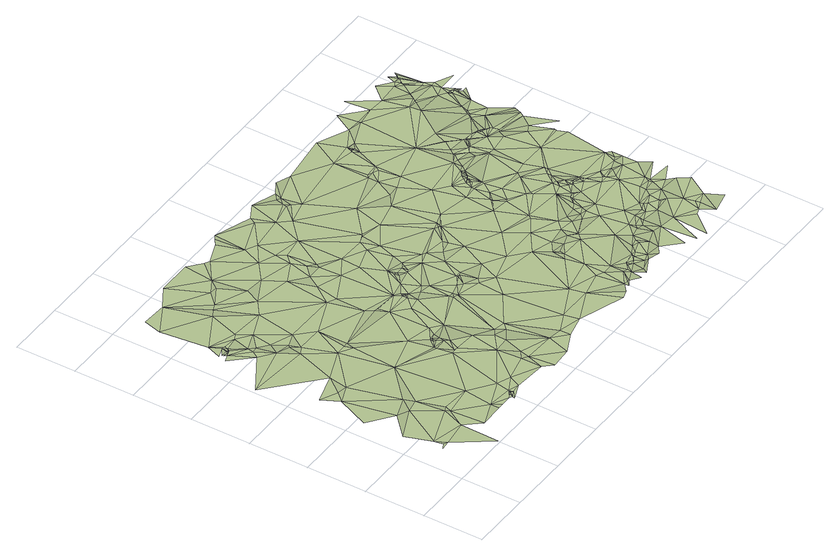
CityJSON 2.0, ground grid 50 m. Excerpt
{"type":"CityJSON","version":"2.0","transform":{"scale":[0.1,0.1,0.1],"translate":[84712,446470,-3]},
"CityObjects":{
"terrain1":{"type":"TINRelief","geometry":[{"type":"CompositeSurface","lod":"1","boundaries":[[[0,1,2]],[[0,2,3]],[[4,3,2]],[[5,6,3]],[[7,4,2]],[[5,8,6]],[[8,9,10]],[[11,3,4]],[[11,5,3]],[[9,12,13]],[[14,9,8]],[[14,8,5]],[[15,16,4]],[[16,11,4]],[[9,17,12]],[[18,13,12]],[[19,5,11]],[[14,17,9]],[[19,14,5]],[[20,11,16]],[[19,11,20]],[[15,21,16]],[[18,12,17]],[[15,22,21]],[[23,24,18]],[[25,20,16]],[[26,24,27]],[[19,20,25]],[[25,16,21]],[[23,27,24]],[[26,28,29]],[[30,14,19]],[[30,17,14]],[[31,28,32]],[[22,33,21]],[[34,32,35]],[[28,36,32]],[[37,38,39]],[[34,35,39]],[[32,36,35]],[[40,18,17]],[[26,41,28]],[[33,42,21]],[[35,36,43]],[[35,43,39]],[[44,36,28]],[[30,19,25]],[[36,45,43]],[[44,28,41]],[[39,43,45]],[[37,39,46]],[[39,45,46]],[[44,45,36]],[[26,27,41]],[[42,47,21]],[[48,37,46]],[[25,21,49]],[[44,41,50]],[[30,40,17]],[[27,50,41]],[[48,46,45]],[[40,23,18]],[[48,45,44]],[[42,51,52]],[[21,47,49]],[[42,52,47]],[[53,50,27]],[[54,37,48]],[[51,55,52]],[[56,57,51]],[[23,58,27]],[[52,55,47]],[[59,44,50]],[[51,57,55]],[[53,27,60]],[[61,62,37]],[[55,57,47]],[[58,60,27]],[[59,48,44]],[[63,57,56]],[[23,64,58]],[[53,59,50]],[[40,64,23]],[[63,47,57]],[[58,64,60]],[[61,37,54]],[[59,54,48]],[[62,65,66]],[[67,49,47]],[[30,25,68]],[[63,67,47]],[[30,69,40]],[[70,53,60]],[[68,25,49]],[[70,60,64]],[[70,59,53]],[[40,69,71]],[[61,65,62]],[[40,72,64]],[[40,71,72]],[[59,73,54]],[[71,69,74]],[[70,64,72]],[[30,75,69]],[[63,76,67]],[[70,73,59]],[[71,74,72]],[[61,54,73]],[[67,77,49]],[[30,68,78]],[[30,78,79]],[[69,75,74]],[[30,79,75]],[[61,80,65]],[[68,49,77]],[[61,73,80]],[[81,65,80]],[[76,82,67]],[[68,83,78]],[[67,82,77]],[[68,84,83]],[[81,85,65]],[[70,72,86]],[[74,87,72]],[[79,78,88]],[[78,83,88]],[[79,89,75]],[[68,77,84]],[[80,73,90]],[[81,80,90]],[[91,65,85]],[[70,86,73]],[[79,92,89]],[[79,93,92]],[[94,83,84]],[[76,95,96]],[[76,96,82]],[[79,88,93]],[[74,75,97]],[[94,88,83]],[[89,92,98]],[[92,93,98]],[[99,93,88]],[[99,98,93]],[[100,82,96]],[[100,77,82]],[[75,89,101]],[[99,88,94]],[[89,98,102]],[[103,84,77]],[[99,102,98]],[[103,94,84]],[[81,104,85]],[[105,96,95]],[[81,90,106]],[[101,89,102]],[[74,107,87]],[[86,90,73]],[[108,77,100]],[[81,106,104]],[[74,97,107]],[[99,94,109]],[[72,87,86]],[[99,109,102]],[[91,85,110]],[[75,101,97]],[[103,77,111]],[[112,100,96]],[[111,77,108]],[[103,109,94]],[[101,102,109]],[[85,104,110]],[[105,112,96]],[[112,108,100]],[[110,104,106]],[[91,110,113]],[[90,114,106]],[[115,103,111]],[[115,109,103]],[[116,111,108]],[[86,117,90]],[[101,109,118]],[[86,87,119]],[[101,118,97]],[[110,106,114]],[[107,97,120]],[[116,108,112]],[[115,111,116]],[[90,117,114]],[[121,112,105]],[[86,119,122]],[[107,123,87]],[[123,119,87]],[[124,115,116]],[[107,120,123]],[[124,116,112]],[[120,97,123]],[[113,110,125]],[[86,122,117]],[[109,126,118]],[[127,97,118]],[[115,128,109]],[[124,112,129]],[[121,129,112]],[[125,110,130]],[[110,114,131]],[[132,123,97]],[[132,97,127]],[[110,131,130]],[[109,133,126]],[[134,122,119]],[[124,135,115]],[[126,127,118]],[[117,122,136]],[[123,134,119]],[[114,117,137]],[[109,128,133]],[[124,129,138]],[[121,139,129]],[[132,127,140]],[[141,123,132]],[[126,142,127]],[[115,135,128]],[[132,140,143]],[[142,140,127]],[[134,136,122]],[[141,132,143]],[[142,143,140]],[[137,117,136]],[[114,137,131]],[[141,143,142]],[[126,144,142]],[[141,145,123]],[[126,133,144]],[[129,139,138]],[[141,142,145]],[[124,138,146]],[[130,131,147]],[[124,146,135]],[[134,148,136]],[[142,144,149]],[[137,136,150]],[[150,136,148]],[[133,128,151]],[[123,152,134]],[[145,142,149]],[[151,128,135]],[[144,133,153]],[[130,147,154]],[[145,155,123]],[[153,133,151]],[[131,137,156]],[[149,144,153]],[[150,148,157]],[[123,155,152]],[[137,150,158]],[[151,135,159]],[[160,147,131]],[[160,131,156]],[[153,151,159]],[[150,157,158]],[[156,137,158]],[[134,161,148]],[[145,149,162]],[[145,163,164]],[[154,147,165]],[[161,157,148]],[[145,164,155]],[[135,166,159]],[[152,161,134]],[[145,162,163]],[[139,167,138]],[[146,168,135]],[[168,166,135]],[[164,163,169]],[[170,165,147]],[[164,169,155]],[[149,153,171]],[[153,159,172]],[[169,163,162]],[[146,138,173]],[[174,158,157]],[[156,158,174]],[[169,175,155]],[[176,159,166]],[[169,162,175]],[[160,156,174]],[[149,171,162]],[[161,174,157]],[[175,162,177]],[[176,172,159]],[[168,178,166]],[[153,172,171]],[[179,168,146]],[[152,155,180]],[[175,181,155]],[[176,166,182]],[[175,177,183]],[[138,167,173]],[[184,147,160]],[[152,180,161]],[[166,178,182]],[[185,167,139]],[[170,147,184]],[[162,171,177]],[[176,182,172]],[[175,183,181]],[[181,186,155]],[[179,146,173]],[[179,178,168]],[[183,177,171]],[[187,172,182]],[[187,182,178]],[[180,155,186]],[[181,183,171]],[[161,188,174]],[[189,172,187]],[[190,160,174]],[[171,172,189]],[[180,188,161]],[[187,178,191]],[[179,191,178]],[[181,171,192]],[[181,192,186]],[[184,160,190]],[[170,184,193]],[[180,186,194]],[[189,187,191]],[[185,195,167]],[[171,189,196]],[[186,192,194]],[[171,196,192]],[[180,194,188]],[[197,173,167]],[[174,188,198]],[[199,167,195]],[[200,190,174]],[[201,196,189]],[[179,202,191]],[[179,173,203]],[[194,204,188]],[[200,174,198]],[[193,184,190]],[[199,197,167]],[[189,191,205]],[[188,204,198]],[[201,189,205]],[[206,173,197]],[[201,207,196]],[[208,193,190]],[[179,203,202]],[[194,192,209]],[[194,210,204]],[[196,209,192]],[[199,211,212]],[[202,205,191]],[[199,213,197]],[[214,173,206]],[[212,211,215]],[[200,216,190]],[[210,198,204]],[[201,205,217]],[[214,203,173]],[[201,217,207]],[[199,212,218]],[[199,218,213]],[[208,190,219]],[[206,197,213]],[[196,207,209]],[[212,215,218]],[[194,209,210]],[[190,216,219]],[[200,198,220]],[[215,221,222]],[[200,223,216]],[[215,222,218]],[[206,213,224]],[[218,224,213]],[[200,225,223]],[[205,226,217]],[[217,226,207]],[[210,220,198]],[[227,205,202]],[[208,219,228]],[[218,222,229]],[[218,229,224]],[[214,206,230]],[[200,220,225]],[[219,216,223]],[[231,203,214]],[[209,207,232]],[[231,214,230]],[[233,222,234]],[[229,222,235]],[[232,207,226]],[[236,224,229]],[[208,228,237]],[[238,202,203]],[[239,219,223]],[[228,219,239]],[[225,239,223]],[[231,230,240]],[[236,229,235]],[[233,241,222]],[[227,226,205]],[[235,222,241]],[[209,242,210]],[[243,203,231]],[[244,206,224]],[[236,235,245]],[[237,228,239]],[[246,233,234]],[[230,206,244]],[[235,241,245]],[[209,232,242]],[[232,226,247]],[[248,240,230]],[[248,231,240]],[[238,227,202]],[[249,224,236]],[[242,232,247]],[[236,245,250]],[[233,251,241]],[[210,252,220]],[[245,241,250]],[[242,252,210]],[[243,231,248]],[[238,203,243]],[[246,251,233]],[[251,250,241]],[[249,236,250]],[[253,247,226]],[[254,237,239]],[[248,230,244]],[[253,242,247]],[[225,255,239]],[[256,250,251]],[[249,250,256]],[[243,248,257]],[[246,258,251]],[[259,224,249]],[[256,251,258]],[[253,252,242]],[[249,256,260]],[[244,224,259]],[[261,226,227]],[[256,258,260]],[[248,244,257]],[[246,262,258]],[[263,225,220]],[[254,239,255]],[[238,243,264]],[[220,252,265]],[[261,253,226]],[[249,260,266]],[[243,257,264]],[[238,267,227]],[[257,244,268]],[[269,260,258]],[[262,270,258]],[[259,249,266]],[[257,268,271]],[[269,266,260]],[[264,257,271]],[[244,259,268]],[[272,227,267]],[[273,220,265]],[[274,238,264]],[[275,252,253]],[[272,261,227]],[[270,276,258]],[[269,258,276]],[[277,255,225]],[[274,267,238]],[[269,278,266]],[[279,265,252]],[[280,264,271]],[[281,266,278]],[[259,266,281]],[[263,220,273]],[[282,271,268]],[[261,283,253]],[[269,276,278]],[[277,225,263]],[[280,274,264]],[[275,279,252]],[[281,278,276]],[[274,272,267]],[[275,253,283]],[[280,271,282]],[[284,268,259]],[[270,285,276]],[[273,265,279]],[[259,281,286]],[[287,274,280]],[[281,276,285]],[[288,261,272]],[[284,282,268]],[[289,290,270]],[[291,283,261]],[[291,261,292]],[[288,292,261]],[[281,285,293]],[[290,285,270]],[[286,281,293]],[[294,287,280]],[[284,259,286]],[[294,280,282]],[[273,279,295]],[[275,295,279]],[[274,296,272]],[[263,273,297]],[[286,293,298]],[[275,283,299]],[[288,300,292]],[[301,293,285]],[[302,288,272]],[[263,297,303]],[[291,304,283]],[[301,298,293]],[[291,292,305]],[[287,296,274]],[[294,306,287]],[[294,282,307]],[[277,263,303]],[[284,307,282]],[[300,305,292]],[[273,308,297]],[[290,301,285]],[[273,295,308]],[[309,299,283]],[[309,283,304]],[[291,305,304]],[[310,286,298]],[[302,300,288]],[[311,298,301]],[[312,255,277]],[[302,272,313]],[[303,297,314]],[[294,315,306]],[[294,307,315]],[[316,284,286]],[[317,301,290]],[[277,303,314]],[[287,306,296]],[[296,313,272]],[[318,305,300]],[[319,320,290]],[[310,298,311]],[[317,311,301]],[[297,308,314]],[[321,307,284]],[[295,314,308]],[[316,286,310]],[[322,299,309]],[[306,315,323]],[[318,300,302]],[[304,305,324]],[[321,315,307]],[[325,309,304]],[[326,299,322]],[[321,284,316]],[[327,275,299]],[[322,309,328]],[[327,295,275]],[[318,324,305]],[[306,323,296]],[[329,328,309]],[[330,323,315]],[[325,304,324]],[[317,290,331]],[[325,329,309]],[[317,332,311]],[[333,299,326]],[[302,313,334]],[[277,314,335]],[[332,310,311]],[[321,330,315]],[[322,328,336]],[[326,322,337]],[[329,336,328]],[[338,323,330]],[[316,310,339]],[[331,290,320]],[[322,336,337]],[[338,296,323]],[[340,299,333]],[[325,336,329]],[[339,310,332]],[[333,326,337]],[[341,342,320]],[[317,331,332]],[[325,343,336]],[[318,302,344]],[[343,337,336]],[[277,335,345]],[[344,302,334]],[[343,333,337]],[[346,338,330]],[[347,314,295]],[[348,334,313]],[[321,349,330]],[[350,335,314]],[[351,296,338]],[[312,277,345]],[[343,352,333]],[[316,339,353]],[[327,299,340]],[[348,313,296]],[[318,354,324]],[[351,338,346]],[[340,333,352]],[[325,355,343]],[[343,356,352]],[[346,330,349]],[[354,325,324]],[[339,332,357]],[[340,352,356]],[[351,358,296]],[[351,346,349]],[[343,355,356]],[[350,359,335]],[[332,331,360]],[[361,335,359]],[[355,340,356]],[[348,344,334]],[[339,357,353]],[[361,362,335]],[[350,363,359]],[[345,335,362]],[[358,348,296]],[[361,359,363]],[[350,314,347]],[[332,360,357]],[[318,344,354]],[[342,364,320]],[[361,363,362]],[[327,347,295]],[[321,316,365]],[[331,320,366]],[[351,349,367]],[[351,368,358]],[[355,369,340]],[[321,370,349]],[[350,371,363]],[[362,363,371]],[[345,362,371]],[[327,340,369]],[[351,367,368]],[[365,316,353]],[[331,372,360]],[[373,348,358]],[[358,368,374]],[[373,358,374]],[[320,364,375]],[[376,355,325]],[[353,357,377]],[[331,378,372]],[[331,366,378]],[[357,360,377]],[[379,367,349]],[[320,375,366]],[[380,368,367]],[[381,374,368]],[[350,347,371]],[[381,373,374]],[[376,325,354]],[[382,344,348]],[[381,368,380]],[[327,369,383]],[[384,348,373]],[[312,345,385]],[[386,369,355]],[[380,367,387]],[[360,372,377]],[[387,367,388]],[[381,380,387]],[[381,384,373]],[[379,349,370]],[[321,365,370]],[[379,388,367]],[[385,345,371]],[[372,378,366]],[[382,348,384]],[[389,354,344]],[[353,377,390]],[[327,383,391]],[[392,387,388]],[[393,394,364]],[[386,383,369]],[[379,392,388]],[[381,387,395]],[[396,364,394]],[[389,344,382]],[[397,353,390]],[[381,395,384]],[[375,364,396]],[[327,398,347]],[[327,391,398]],[[392,395,387]],[[379,399,392]],[[365,353,397]],[[376,386,355]],[[379,400,399]],[[372,366,401]],[[379,370,400]],[[392,399,395]],[[377,372,401]],[[382,384,402]],[[400,395,399]],[[402,384,395]],[[403,354,389]],[[404,391,383]],[[366,375,401]],[[403,376,354]],[[389,382,402]],[[393,405,394]],[[400,370,406]],[[404,383,386]],[[377,401,390]],[[407,371,347]],[[347,398,408]],[[396,394,405]],[[404,398,391]],[[375,396,405]],[[400,409,395]],[[370,410,406]],[[370,365,410]],[[407,385,371]],[[400,406,409]],[[411,347,408]],[[397,390,412]],[[413,408,398]],[[406,410,414]],[[404,386,415]],[[413,398,404]],[[376,415,386]],[[416,405,393]],[[417,390,401]],[[406,414,409]],[[410,365,418]],[[365,397,419]],[[420,347,411]],[[403,421,376]],[[412,390,417]],[[375,422,401]],[[404,415,423]],[[413,404,423]],[[414,410,424]],[[376,421,415]],[[397,412,419]],[[410,418,425]],[[420,426,347]],[[389,402,427]],[[414,424,409]],[[403,389,427]],[[375,405,428]],[[421,423,415]],[[413,429,408]],[[402,395,430]],[[411,408,429]],[[417,401,431]],[[410,425,424]],[[407,432,385]],[[412,417,433]],[[413,423,434]],[[365,435,418]],[[419,412,433]],[[436,385,432]],[[403,427,421]],[[409,430,395]],[[433,417,431]],[[401,422,431]],[[365,419,435]],[[420,411,437]],[[375,428,422]],[[413,434,438]],[[413,438,429]],[[425,418,435]],[[423,439,434]],[[411,429,437]],[[440,423,421]],[[409,424,441]],[[420,437,426]],[[424,425,435]],[[434,439,438]],[[440,439,423]],[[442,407,347]],[[443,429,438]],[[443,437,429]],[[444,347,426]],[[443,438,439]],[[402,430,427]],[[419,433,445]],[[443,439,446]],[[447,432,407]],[[424,435,441]],[[448,433,431]],[[449,426,437]],[[436,432,447]],[[449,437,443]],[[409,441,430]],[[440,446,439]],[[435,419,450]],[[427,451,421]],[[440,421,451]],[[443,446,452]],[[449,443,452]],[[440,453,446]],[[453,452,446]],[[450,419,445]],[[441,435,454]],[[449,452,453]],[[444,442,347]],[[440,455,453]],[[435,450,454]],[[449,453,456]],[[441,457,430]],[[441,454,457]],[[447,407,442]],[[453,455,456]],[[458,455,440]],[[440,451,459]],[[449,460,426]],[[461,456,455]],[[427,462,451]],[[458,440,463]],[[458,461,455]],[[461,464,456]],[[440,459,465]],[[440,466,463]],[[440,465,466]],[[467,430,457]],[[467,457,454]],[[458,464,461]],[[449,456,460]],[[458,463,464]],[[427,430,468]],[[451,462,459]],[[444,426,469]],[[456,464,460]],[[470,447,471]],[[426,460,469]],[[427,472,462]],[[447,442,471]],[[463,473,464]],[[427,468,474]],[[427,474,472]],[[463,466,473]],[[459,462,475]],[[465,459,476]],[[464,473,460]],[[466,465,477]],[[444,478,442]],[[462,472,475]],[[459,475,476]],[[471,442,479]],[[480,469,460]],[[480,460,473]],[[442,478,481]],[[444,469,482]],[[466,477,473]],[[442,481,479]],[[480,483,469]],[[465,476,477]],[[444,484,478]],[[471,479,485]],[[469,483,482]],[[480,473,486]],[[480,486,483]],[[444,482,484]],[[487,476,475]],[[481,485,479]],[[471,485,488]],[[489,471,488]],[[478,484,481]],[[490,473,477]],[[491,482,483]],[[492,486,473]],[[491,483,486]],[[492,473,490]],[[481,493,485]],[[494,484,482]],[[481,484,493]],[[488,485,495]],[[491,496,482]],[[489,488,497]],[[494,482,496]],[[495,485,498]],[[488,495,499]],[[488,499,497]],[[500,484,494]],[[498,485,493]],[[494,496,501]],[[499,495,502]],[[494,501,503]],[[491,504,496]],[[501,496,503]],[[493,484,500]],[[495,498,502]],[[500,494,503]],[[491,505,504]],[[506,497,499]],[[503,496,507]],[[506,499,502]],[[496,504,507]],[[491,508,505]],[[509,497,510]],[[506,510,497]],[[498,511,502]],[[503,507,512]],[[500,503,512]],[[491,513,508]],[[506,502,511]],[[512,507,504]],[[498,493,511]],[[505,514,504]],[[514,512,504]],[[493,500,515]],[[509,510,516]],[[517,514,505]],[[511,493,515]],[[518,510,506]],[[517,512,514]],[[518,506,511]],[[518,516,510]],[[518,519,516]],[[518,511,520]],[[520,516,519]],[[518,520,519]],[[521,520,511]],[[522,515,500]]]}]}
},
"vertices":[
[232,310,34],[195,290,30],[263,290,38],[216,380,39],[480,320,40],[413,720,37],[143,600,38],[479,0,35],[323,770,33],[238,1190,35],[121,920,36],[546,500,43],[297,1260,39],[163,1330,38],[499,830,34],[593,190,40],[575,470,39],[387,1250,34],[411,1400,39],[525,740,39],[590,520,39],[793,270,39],[795,200,34],[522,1730,38],[6,1780,38],[818,500,41],[321,1970,37],[441,1880,38],[224,2160,38],[161,2140,38],[771,1080,36],[207,2180,38],[240,2180,34],[841,200,36],[207,2200,33],[251,2190,38],[270,2180,38],[229,2330,31],[184,2210,35],[273,2240,34],[682,1510,38],[360,2030,37],[929,200,35],[275,2190,25],[367,2080,38],[297,2210,26],[297,2230,34],[996,250,36],[406,2220,36],[1018,360,39],[410,2040,32],[973,200,18],[973,220,35],[499,1970,31],[457,2250,35],[995,230,35],[973,180,17],[1018,220,28],[549,1840,31],[524,2140,34],[565,1860,32],[542,2500,30],[183,2720,33],[1085,220,37],[590,1770,38],[436,2860,27],[230,2870,28],[1130,320,36],[1132,820,40],[791,1450,37],[681,1900,33],[769,1510,38],[815,1770,30],[746,2230,28],[814,1520,33],[1076,1170,32],[1358,200,34],[1335,570,41],[1113,940,39],[1121,970,31],[610,2540,25],[659,2560,29],[1356,370,33],[1177,830,31],[1199,820,39],[763,2660,28],[1131,1900,28],[1196,1620,29],[1218,950,40],[1174,1040,35],[862,2320,31],[617,2970,29],[1174,1010,32],[1189,1000,37],[1242,910,40],[1426,130,32],[1401,340,36],[1285,1460,30],[1197,1040,31],[1220,990,40],[1424,420,33],[1286,1120,31],[1242,1050,31],[1380,810,34],[821,2650,32],[1604,140,33],[926,2450,27],[1249,1560,25],[1469,580,38],[1377,1050,28],[883,2730,28],[1470,680,35],[1662,330,33],[909,2970,29],[1078,2430,32],[1535,720,28],[1581,650,28],[1172,2270,30],[1403,1350,29],[1197,1860,31],[1267,1550,30],[1785,230,29],[1240,2050,31],[1458,1540,30],[1627,700,29],[1014,2880,30],[1514,1370,31],[1489,1440,31],[1668,1160,36],[1783,320,28],[1062,2860,26],[1239,2560,27],[1488,1480,32],[1669,1200,30],[1443,1980,28],[1714,1150,33],[1305,2160,26],[1357,2360,29],[1938,390,32],[1963,270,30],[1503,1460,31],[1506,1510,27],[1535,1460,27],[1511,1480,27],[1597,1400,27],[1597,1570,27],[1893,880,35],[1308,2720,27],[1431,2160,30],[1662,1430,26],[1397,2250,26],[1708,1190,31],[1594,1920,28],[1688,1380,31],[1240,2930,28],[1669,1730,26],[1377,2500,27],[1455,2200,26],[1422,2430,27],[1804,1220,33],[1400,2670,30],[1603,2080,29],[1736,1600,26],[1667,1630,32],[1667,1670,26],[1284,2960,32],[1842,1190,30],[2236,390,33],[1909,1100,31],[1687,1660,27],[1330,2990,28],[1882,1570,28],[1891,1280,31],[2209,520,30],[1596,2450,32],[1753,1660,30],[1886,1260,35],[1758,1610,30],[1945,1130,36],[2031,1030,33],[1786,1980,32],[1798,1690,32],[1913,1270,29],[1781,1660,28],[1602,2830,27],[2345,140,31],[1828,1780,33],[1938,1280,29],[1827,2070,30],[1984,1440,28],[1689,2700,29],[2099,1200,33],[1960,1620,29],[1629,2880,31],[1875,1930,30],[2412,160,30],[1988,1600,32],[2440,440,33],[1914,2110,29],[2478,220,26],[1768,2610,32],[2064,1510,33],[2275,1100,31],[2412,970,33],[1895,2090,34],[2198,1410,34],[2504,580,35],[2164,1580,31],[1756,2950,31],[2254,1710,32],[2076,2060,31],[2496,190,16],[2520,220,20],[2500,410,33],[2479,730,32],[2542,220,16],[1884,2740,30],[2166,1530,35],[2592,300,28],[1886,2770,33],[2137,2300,32],[2613,160,21],[2635,260,16],[1914,2720,33],[2591,410,33],[1965,2660,30],[2296,1680,36],[2485,1280,30],[1907,2840,27],[2635,290,24],[2520,760,36],[2500,850,28],[2274,1690,35],[2704,200,21],[2679,160,26],[2677,320,25],[2682,340,28],[1957,2880,30],[2591,1100,30],[1938,2820,29],[2532,810,31],[2722,300,15],[2320,1730,30],[2592,920,29],[2726,760,32],[2704,310,21],[2816,230,23],[2299,1690,32],[2615,830,33],[2794,360,25],[2750,320,16],[2794,250,17],[2299,2110,32],[2413,1760,32],[2072,2950,25],[2187,2900,30],[2791,340,16],[2704,860,36],[2860,270,18],[2906,580,31],[2833,360,18],[2655,1460,31],[2907,200,25],[2478,2420,32],[2748,940,30],[2405,2190,26],[2875,410,23],[2726,1190,35],[2766,800,37],[2946,400,15],[2973,250,24],[2770,810,32],[2751,1220,32],[2479,2340,26],[2816,1010,29],[2612,1960,31],[2996,340,16],[2481,2720,29],[2950,430,21],[2501,2190,31],[2860,920,33],[2974,470,26],[2929,880,29],[2680,1710,30],[3023,790,32],[3108,380,17],[3062,560,28],[2886,980,34],[2794,1440,32],[3109,110,24],[3176,360,23],[2750,1550,32],[2747,1530,36],[3063,490,24],[2974,920,28],[2620,2240,28],[3061,1190,31],[2542,2430,28],[3084,520,25],[2726,1870,32],[2814,1450,35],[3120,480,16],[2946,1370,32],[2500,2440,34],[2789,1710,34],[2816,1600,31],[2991,990,27],[3018,900,31],[2591,2410,28],[2793,1740,31],[3172,580,28],[3177,540,22],[2606,2950,29],[2972,1330,30],[2615,2450,32],[3039,950,27],[3176,680,30],[3176,510,16],[2905,1550,31],[3204,70,22],[3310,340,23],[3127,890,28],[2815,1800,32],[3041,1020,32],[2878,1690,31],[2885,1710,34],[2839,1840,33],[2951,2000,34],[2835,1780,37],[2845,1770,31],[3085,1060,30],[3328,490,15],[3261,550,16],[2858,1870,33],[2973,1350,36],[2660,2680,33],[2864,1820,31],[2861,1820,36],[3087,1080,34],[3265,580,22],[2905,1910,33],[3291,40,22],[3438,220,23],[2891,1840,31],[3078,1510,36],[2682,2740,31],[3132,1080,37],[2949,2320,32],[3154,1280,32],[3176,1050,34],[2687,2630,29],[3132,1100,31],[2879,1870,39],[3307,630,27],[3109,1550,32],[2937,1890,20],[2904,1870,31],[3329,610,21],[3150,1210,31],[2680,2680,38],[3357,590,15],[2678,2700,33],[2681,2720,36],[2694,2680,38],[3492,240,23],[3446,900,33],[3467,500,22],[3222,1150,31],[3197,1170,30],[2967,1930,20],[3356,990,32],[2749,2720,30],[3425,540,16],[3175,1260,39],[3176,1240,38],[3532,400,23],[3177,1840,37],[3440,630,16],[3424,520,19],[3289,1100,32],[3217,1170,31],[3223,1220,37],[3222,1370,32],[3009,2000,21],[3219,1330,33],[2862,2840,28],[3107,1910,32],[3245,1170,43],[3244,1150,40],[3265,1420,34],[3469,680,22],[3035,2040,34],[3290,1130,44],[3572,140,7],[3559,270,23],[3311,1150,37],[3556,310,22],[3469,730,28],[3051,2070,19],[3309,1120,43],[3323,1100,38],[3537,590,16],[3264,1390,38],[3220,1570,32],[3130,1980,20],[3659,310,23],[3401,1010,38],[2972,2810,32],[3079,2110,20],[3443,1060,37],[3422,990,32],[3121,2180,34],[3560,720,22],[3154,2000,33],[3418,1010,38],[3190,1850,33],[3744,180,8],[3575,690,16],[3470,940,32],[3581,760,26],[3135,2200,19],[3244,1840,32],[3694,570,24],[3171,2000,37],[3515,1010,37],[3511,990,39],[3161,2290,34],[3447,1570,32],[3762,480,23],[3221,2090,27],[3645,1150,36],[3650,630,16],[2973,2830,29],[3581,720,21],[3222,2050,33],[3604,970,29],[2952,3000,28],[3225,2090,18],[3225,2070,33],[3243,2050,32],[3334,1960,32],[3600,1040,35],[3310,2610,34],[3246,2080,19],[3322,2520,34],[3762,810,22],[3268,2060,20],[3132,2830,31],[3784,700,16],[3314,2080,19],[3692,900,29],[3403,1860,33],[3304,2070,33],[3337,2050,36],[3694,1030,25],[3362,2020,35],[3358,2050,36],[3649,1070,27],[3404,2010,34],[3448,1930,20],[3468,2190,19],[3382,2030,35],[3546,1750,31],[3425,2000,34],[3404,2020,24],[3450,1930,34],[3442,1980,33],[3691,1120,28],[3696,1500,34],[3492,2230,17],[3111,3040,32],[3267,2820,32],[3674,1600,35],[3537,2110,26],[3670,1580,32],[3604,1780,35],[3670,1870,35],[3695,1910,36],[3394,2610,19],[3409,2640,33],[3492,2210,25],[3406,2630,19],[3537,2310,19],[3514,2250,27],[3545,2520,21],[3450,2700,19],[3615,2140,29],[3770,1620,34],[3447,2830,33],[3378,2950,32],[3712,1940,28],[3628,2290,26],[3735,1980,19],[3603,2610,34],[3594,2470,35],[3494,2780,32],[3626,2450,21],[3491,2860,33],[3582,2680,19],[3511,2810,32],[3624,2540,35],[3605,2470,19],[3520,2810,19],[3624,2470,34],[3649,2440,34],[3670,2430,19],[3540,2850,30],[3649,2450,34],[3693,2400,19],[3511,2930,33],[3537,2860,32],[3601,2680,34],[3671,2450,33],[3717,2390,34],[3670,2430,34],[3640,2610,38],[3557,2880,32],[3688,2410,34],[3562,2880,19],[3563,2880,28],[3575,2900,27],[3589,2920,25],[3780,2540,37]
]}
